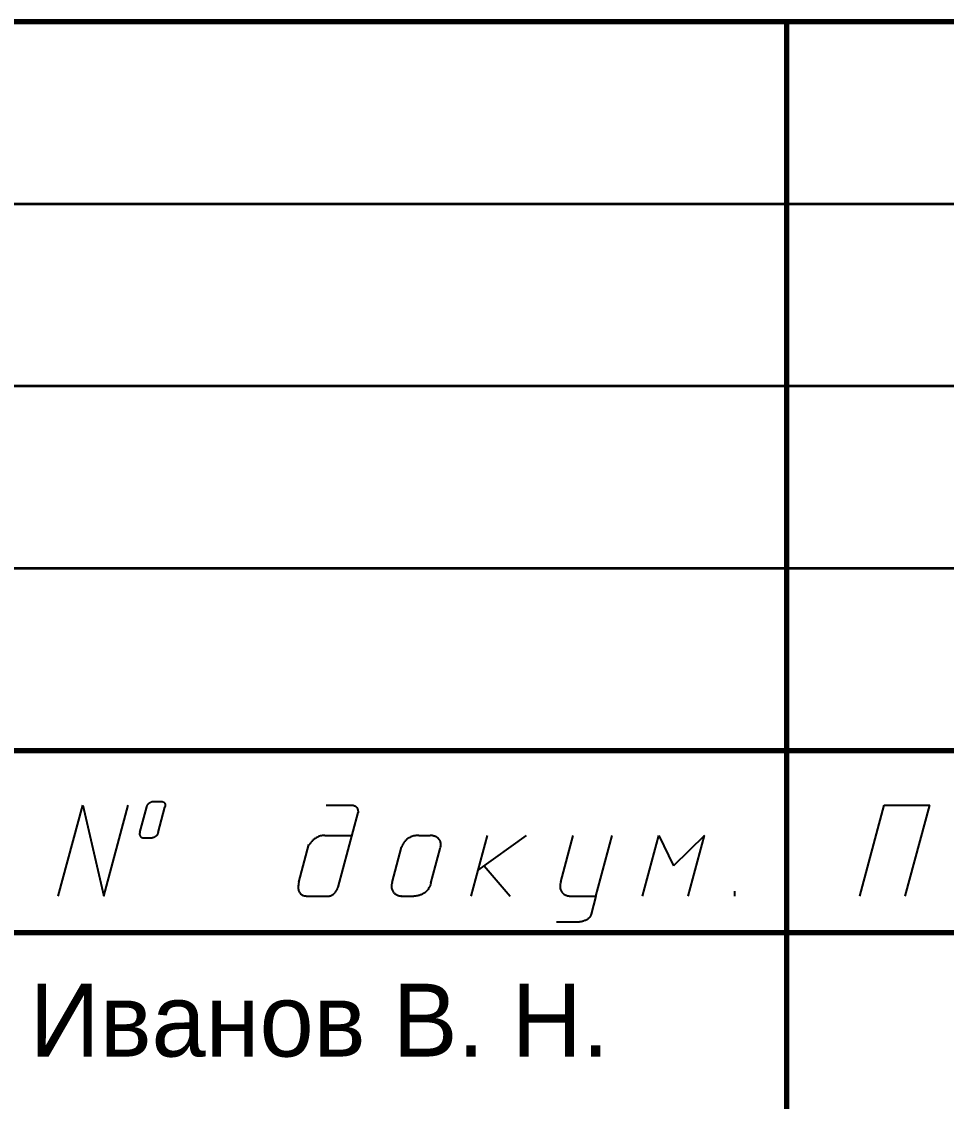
# Model space of a CAD drawing. Extents: x -103 to 643, y -127 to 210.
# Drawn here: x 86.33 to 124.41, y -59.68 to -15.23 of the extents above; entities that cross this region are included whole.
import ezdxf

# ---------------------------------------------------------------- set-up
doc = ezdxf.new("R2010")
doc.units = 0
doc.layers.get('0').update_dxf_attribs({"linetype": 'CONTINUOUS', "lineweight": 25})
doc.styles.add('cyrillic_ii', font='cyrillic_ii')

msp = doc.modelspace()

# ---------------------------------------------------------------- linework, layer by layer
at = {"lineweight": 70}
for p, q in [((57.841, -15.228), (335.341, -15.228)), ((117.841, -97.728), (117.841, -15.228)), ((57.841, -45.228), (155.341, -45.228)), ((57.841, -52.728), (155.341, -52.728))]:
    msp.add_line(p, q, dxfattribs=at)
at = {"lineweight": 35}
for p, q in [((57.841, -22.728), (155.341, -22.728)), ((57.841, -30.228), (155.341, -30.228)), ((57.841, -37.728), (155.341, -37.728))]:
    msp.add_line(p, q, dxfattribs=at)
at = {"linetype": 'CONTINUOUS', "lineweight": 25}
for p, q in [((87.841, -51.228), (88.846, -47.478)), ((88.846, -47.478), (89.716, -51.228)), ((89.716, -51.228), (90.721, -47.478)), ((91.201, -48.604), (91.482, -47.556)), ((91.482, -47.556), (91.488, -47.535)), ((91.488, -47.535), (91.495, -47.515)), ((91.495, -47.515), (91.503, -47.496)), ((91.503, -47.496), (91.512, -47.479)), ((91.512, -47.479), (91.522, -47.463)), ((91.522, -47.463), (91.532, -47.448)), ((91.532, -47.448), (91.543, -47.434)), ((91.543, -47.434), (91.554, -47.421)), ((91.554, -47.421), (91.565, -47.41)), ((91.565, -47.41), (91.577, -47.399)), ((91.577, -47.399), (91.589, -47.389)), ((91.589, -47.389), (91.601, -47.381)), ((91.601, -47.381), (91.613, -47.373)), ((91.613, -47.373), (91.625, -47.366)), ((91.625, -47.366), (91.637, -47.359)), ((91.637, -47.359), (91.649, -47.354)), ((91.649, -47.354), (91.661, -47.349)), ((91.661, -47.349), (91.672, -47.345)), ((91.672, -47.345), (91.682, -47.341)), ((91.682, -47.341), (91.693, -47.338)), ((91.693, -47.338), (91.702, -47.336)), ((91.702, -47.336), (91.711, -47.334)), ((91.711, -47.334), (91.719, -47.332)), ((91.719, -47.332), (91.727, -47.331)), ((91.727, -47.331), (91.733, -47.33)), ((91.733, -47.33), (91.739, -47.329)), ((91.739, -47.329), (91.743, -47.329)), ((91.743, -47.329), (91.747, -47.328)), ((91.747, -47.328), (91.749, -47.328)), ((91.749, -47.328), (91.75, -47.328)), ((91.75, -47.328), (91.749, -47.328)), ((91.749, -47.328), (92.083, -47.328)), ((92.083, -47.328), (92.102, -47.329)), ((92.102, -47.329), (92.12, -47.331)), ((92.12, -47.331), (92.136, -47.335)), ((92.136, -47.335), (92.151, -47.339)), ((92.151, -47.339), (92.164, -47.345)), ((92.164, -47.345), (92.177, -47.351)), ((92.177, -47.351), (92.187, -47.358)), ((92.187, -47.358), (92.197, -47.366)), ((92.197, -47.366), (92.205, -47.374)), ((92.205, -47.374), (92.213, -47.383)), ((92.213, -47.383), (92.219, -47.392)), ((92.219, -47.392), (92.225, -47.402)), ((92.225, -47.402), (92.229, -47.412)), ((92.229, -47.412), (92.233, -47.423)), ((92.231, -47.559), (92.23, -47.562)), ((92.232, -47.555), (92.231, -47.559)), ((92.233, -47.551), (92.232, -47.555)), ((92.233, -47.423), (92.236, -47.433)), ((92.234, -47.545), (92.233, -47.551)), ((92.235, -47.539), (92.234, -47.545)), ((92.237, -47.531), (92.235, -47.539)), ((92.236, -47.433), (92.238, -47.444)), ((92.238, -47.523), (92.237, -47.531)), ((92.238, -47.444), (92.239, -47.455)), ((92.239, -47.515), (92.238, -47.523)), ((92.239, -47.455), (92.24, -47.465)), ((92.24, -47.506), (92.239, -47.515)), ((92.24, -47.465), (92.241, -47.476)), ((92.241, -47.496), (92.24, -47.506)), ((92.241, -47.476), (92.241, -47.486)), ((92.241, -47.486), (92.241, -47.496)), ((98.867, -47.478), (99.886, -47.478)), ((99.886, -47.478), (99.921, -47.479)), ((99.921, -47.479), (99.954, -47.483)), ((99.954, -47.483), (99.983, -47.488)), ((99.983, -47.488), (100.011, -47.495)), ((100.011, -47.495), (100.035, -47.504)), ((100.035, -47.504), (100.057, -47.515)), ((100.057, -47.515), (100.077, -47.527)), ((100.077, -47.527), (100.095, -47.54)), ((100.095, -47.54), (100.11, -47.554)), ((100.11, -47.554), (100.124, -47.569)), ((120.841, -51.228), (121.846, -47.478)), ((121.846, -47.478), (123.721, -47.478)), ((122.716, -51.228), (123.721, -47.478)), ((91.949, -48.609), (92.23, -47.562)), ((99.36, -50.863), (100.185, -47.783)), ((100.124, -47.569), (100.136, -47.585)), ((100.136, -47.585), (100.146, -47.601)), ((100.146, -47.601), (100.155, -47.618)), ((100.155, -47.618), (100.162, -47.635)), ((100.162, -47.635), (100.168, -47.652)), ((100.168, -47.652), (100.173, -47.668)), ((100.173, -47.668), (100.177, -47.685)), ((100.177, -47.685), (100.179, -47.7)), ((100.179, -47.7), (100.181, -47.716)), ((100.181, -47.716), (100.183, -47.73)), ((100.183, -47.783), (100.182, -47.788)), ((100.182, -47.788), (100.182, -47.792)), ((100.182, -47.792), (100.182, -47.793)), ((100.182, -47.793), (100.183, -47.792)), ((100.183, -47.73), (100.183, -47.743)), ((100.183, -47.743), (100.183, -47.755)), ((100.183, -47.755), (100.183, -47.766)), ((100.183, -47.766), (100.183, -47.775)), ((100.183, -47.775), (100.183, -47.783)), ((100.183, -47.792), (100.184, -47.789)), ((100.184, -47.789), (100.185, -47.783)), ((91.191, -48.663), (91.19, -48.68)), ((91.19, -48.68), (91.191, -48.696)), ((91.192, -48.645), (91.191, -48.663)), ((91.191, -48.696), (91.193, -48.711)), ((91.196, -48.625), (91.192, -48.645)), ((91.193, -48.711), (91.196, -48.724)), ((91.201, -48.604), (91.196, -48.625)), ((91.196, -48.724), (91.201, -48.737)), ((91.201, -48.737), (91.206, -48.748)), ((91.206, -48.748), (91.212, -48.758)), ((91.212, -48.758), (91.218, -48.768)), ((91.218, -48.768), (91.226, -48.777)), ((91.226, -48.777), (91.234, -48.784)), ((91.234, -48.784), (91.242, -48.791)), ((91.242, -48.791), (91.25, -48.797)), ((91.25, -48.797), (91.259, -48.803)), ((91.259, -48.803), (91.268, -48.807)), ((91.268, -48.807), (91.277, -48.812)), ((91.277, -48.812), (91.286, -48.815)), ((91.286, -48.815), (91.295, -48.818)), ((91.295, -48.818), (91.303, -48.821)), ((91.303, -48.821), (91.311, -48.823)), ((91.311, -48.823), (91.319, -48.824)), ((91.319, -48.824), (91.326, -48.825)), ((91.326, -48.825), (91.332, -48.826)), ((91.332, -48.826), (91.338, -48.827)), ((91.338, -48.827), (91.342, -48.828)), ((91.342, -48.828), (91.346, -48.828)), ((91.346, -48.828), (91.349, -48.828)), ((91.349, -48.828), (91.35, -48.828)), ((91.35, -48.828), (91.351, -48.828)), ((91.351, -48.828), (91.702, -48.828)), ((91.703, -48.828), (91.702, -48.828)), ((91.705, -48.828), (91.703, -48.828)), ((91.707, -48.828), (91.705, -48.828)), ((91.711, -48.828), (91.707, -48.828)), ((91.716, -48.827), (91.711, -48.828)), ((91.722, -48.826), (91.716, -48.827)), ((91.728, -48.826), (91.722, -48.826)), ((91.735, -48.824), (91.728, -48.826)), ((91.743, -48.823), (91.735, -48.824)), ((91.751, -48.821), (91.743, -48.823)), ((91.76, -48.818), (91.751, -48.821)), ((91.769, -48.815), (91.76, -48.818)), ((91.779, -48.812), (91.769, -48.815)), ((91.789, -48.808), (91.779, -48.812)), ((91.799, -48.803), (91.789, -48.808)), ((91.81, -48.798), (91.799, -48.803)), ((91.82, -48.792), (91.81, -48.798)), ((91.831, -48.785), (91.82, -48.792)), ((91.842, -48.778), (91.831, -48.785)), ((91.853, -48.769), (91.842, -48.778)), ((91.863, -48.76), (91.853, -48.769)), ((91.874, -48.75), (91.863, -48.76)), ((91.884, -48.739), (91.874, -48.75)), ((91.894, -48.726), (91.884, -48.739)), ((91.903, -48.713), (91.894, -48.726)), ((91.912, -48.699), (91.903, -48.713)), ((91.921, -48.683), (91.912, -48.699)), ((91.929, -48.667), (91.921, -48.683)), ((91.937, -48.649), (91.929, -48.667)), ((91.943, -48.63), (91.937, -48.649)), ((91.949, -48.609), (91.943, -48.63)), ((98.365, -48.891), (98.34, -48.913)), ((98.393, -48.87), (98.365, -48.891)), ((98.422, -48.849), (98.393, -48.87)), ((98.453, -48.829), (98.422, -48.849)), ((98.485, -48.811), (98.453, -48.829)), ((98.52, -48.793), (98.485, -48.811)), ((98.557, -48.777), (98.52, -48.793)), ((98.595, -48.763), (98.557, -48.777)), ((98.636, -48.751), (98.595, -48.763)), ((98.678, -48.741), (98.636, -48.751)), ((98.723, -48.734), (98.678, -48.741)), ((98.77, -48.73), (98.723, -48.734)), ((98.819, -48.728), (98.77, -48.73)), ((98.819, -48.728), (99.932, -48.728)), ((102.196, -48.888), (102.17, -48.91)), ((102.224, -48.866), (102.196, -48.888)), ((102.254, -48.846), (102.224, -48.866)), ((102.286, -48.826), (102.254, -48.846)), ((102.321, -48.807), (102.286, -48.826)), ((102.358, -48.791), (102.321, -48.807)), ((102.397, -48.775), (102.358, -48.791)), ((102.439, -48.762), (102.397, -48.775)), ((102.483, -48.75), (102.439, -48.762)), ((102.529, -48.741), (102.483, -48.75)), ((102.579, -48.734), (102.529, -48.741)), ((102.631, -48.73), (102.579, -48.734)), ((102.685, -48.728), (102.631, -48.73)), ((102.685, -48.728), (103.154, -48.728)), ((103.155, -48.728), (103.154, -48.728)), ((103.16, -48.728), (103.155, -48.728)), ((103.167, -48.729), (103.16, -48.728)), ((103.177, -48.729), (103.167, -48.729)), ((103.19, -48.73), (103.177, -48.729)), ((103.205, -48.732), (103.19, -48.73)), ((103.222, -48.734), (103.205, -48.732)), ((103.241, -48.737), (103.222, -48.734)), ((103.261, -48.741), (103.241, -48.737)), ((103.283, -48.746), (103.261, -48.741)), ((103.305, -48.752), (103.283, -48.746)), ((103.329, -48.759), (103.305, -48.752)), ((103.353, -48.768), (103.329, -48.759)), ((103.377, -48.778), (103.353, -48.768)), ((103.401, -48.789), (103.377, -48.778)), ((103.424, -48.802), (103.401, -48.789)), ((103.448, -48.817), (103.424, -48.802)), ((103.47, -48.834), (103.448, -48.817)), ((103.491, -48.853), (103.47, -48.834)), ((103.511, -48.873), (103.491, -48.853)), ((103.53, -48.896), (103.511, -48.873)), ((104.842, -51.228), (105.512, -48.728)), ((105.129, -50.157), (107.12, -48.728)), ((108.53, -50.632), (109.04, -48.728)), ((109.979, -51.228), (110.648, -48.728)), ((111.898, -51.228), (112.568, -48.728)), ((111.898, -51.228), (112.568, -48.728)), ((112.568, -48.728), (113.171, -49.978)), ((114.443, -48.728), (113.171, -49.978)), ((113.773, -51.228), (114.443, -48.728)), ((97.75, -50.651), (98.164, -49.108)), ((98.159, -49.126), (98.161, -49.119)), ((98.159, -49.13), (98.159, -49.126)), ((98.161, -49.13), (98.159, -49.13)), ((98.161, -49.119), (98.164, -49.108)), ((98.163, -49.127), (98.161, -49.13)), ((98.168, -49.121), (98.163, -49.127)), ((98.173, -49.113), (98.168, -49.121)), ((98.18, -49.102), (98.173, -49.113)), ((98.189, -49.089), (98.18, -49.102)), ((98.199, -49.074), (98.189, -49.089)), ((98.211, -49.057), (98.199, -49.074)), ((98.225, -49.039), (98.211, -49.057)), ((98.24, -49.02), (98.225, -49.039)), ((98.256, -49), (98.24, -49.02)), ((98.275, -48.979), (98.256, -49)), ((98.295, -48.957), (98.275, -48.979)), ((98.317, -48.935), (98.295, -48.957)), ((98.34, -48.913), (98.317, -48.935)), ((101.588, -50.66), (101.976, -49.21)), ((101.977, -49.208), (101.976, -49.21)), ((101.978, -49.203), (101.977, -49.208)), ((101.981, -49.196), (101.978, -49.203)), ((101.984, -49.186), (101.981, -49.196)), ((101.988, -49.174), (101.984, -49.186)), ((101.994, -49.161), (101.988, -49.174)), ((102, -49.145), (101.994, -49.161)), ((102.008, -49.128), (102, -49.145)), ((102.017, -49.109), (102.008, -49.128)), ((102.028, -49.09), (102.017, -49.109)), ((102.04, -49.069), (102.028, -49.09)), ((102.053, -49.047), (102.04, -49.069)), ((102.069, -49.025), (102.053, -49.047)), ((102.085, -49.002), (102.069, -49.025)), ((102.104, -48.979), (102.085, -49.002)), ((102.124, -48.956), (102.104, -48.979)), ((102.146, -48.933), (102.124, -48.956)), ((102.17, -48.91), (102.146, -48.933)), ((103.186, -50.699), (103.569, -49.269)), ((103.546, -48.921), (103.53, -48.896)), ((103.561, -48.949), (103.546, -48.921)), ((103.573, -48.979), (103.561, -48.949)), ((103.569, -49.269), (103.581, -49.218)), ((103.582, -49.012), (103.573, -48.979)), ((103.581, -49.218), (103.588, -49.171)), ((103.589, -49.047), (103.582, -49.012)), ((103.588, -49.171), (103.592, -49.127)), ((103.592, -49.085), (103.589, -49.047)), ((103.592, -49.127), (103.592, -49.085)), ((105.379, -49.978), (106.45, -51.228)), ((97.75, -50.651), (97.737, -50.705)), ((101.588, -50.66), (101.575, -50.713)), ((108.53, -50.632), (108.517, -50.688)), ((97.721, -50.803), (97.718, -50.847)), ((97.718, -50.847), (97.718, -50.888)), ((97.718, -50.888), (97.721, -50.926)), ((97.727, -50.756), (97.721, -50.803)), ((97.721, -50.926), (97.726, -50.96)), ((97.726, -50.96), (97.734, -50.993)), ((97.737, -50.705), (97.727, -50.756)), ((97.734, -50.993), (97.743, -51.022)), ((97.743, -51.022), (97.755, -51.049)), ((97.755, -51.049), (97.769, -51.073)), ((97.769, -51.073), (97.785, -51.095)), ((97.785, -51.095), (97.802, -51.115)), ((97.802, -51.115), (97.82, -51.133)), ((99.188, -51.129), (99.206, -51.112)), ((99.206, -51.112), (99.223, -51.094)), ((99.223, -51.094), (99.24, -51.075)), ((99.24, -51.075), (99.255, -51.057)), ((99.255, -51.057), (99.269, -51.038)), ((99.269, -51.038), (99.281, -51.019)), ((99.281, -51.019), (99.293, -51)), ((99.293, -51), (99.304, -50.982)), ((99.304, -50.982), (99.314, -50.965)), ((99.314, -50.965), (99.323, -50.948)), ((99.323, -50.948), (99.331, -50.932)), ((99.331, -50.932), (99.338, -50.917)), ((99.338, -50.917), (99.344, -50.904)), ((99.344, -50.904), (99.349, -50.892)), ((99.349, -50.892), (99.353, -50.881)), ((99.353, -50.881), (99.356, -50.873)), ((99.356, -50.873), (99.359, -50.866)), ((99.359, -50.866), (99.36, -50.862)), ((99.36, -50.862), (99.361, -50.86)), ((99.361, -50.86), (99.36, -50.863)), ((99.361, -50.86), (99.361, -50.86)), ((101.567, -50.763), (101.563, -50.81)), ((101.563, -50.81), (101.563, -50.853)), ((101.563, -50.853), (101.567, -50.893)), ((101.575, -50.713), (101.567, -50.763)), ((101.567, -50.893), (101.573, -50.93)), ((101.573, -50.93), (101.583, -50.965)), ((101.583, -50.965), (101.596, -50.996)), ((101.596, -50.996), (101.61, -51.025)), ((101.61, -51.025), (101.627, -51.052)), ((101.627, -51.052), (101.646, -51.076)), ((101.646, -51.076), (101.666, -51.097)), ((101.666, -51.097), (101.688, -51.117)), ((102.901, -51.106), (102.871, -51.124)), ((102.93, -51.086), (102.901, -51.106)), ((102.959, -51.064), (102.93, -51.086)), ((102.987, -51.039), (102.959, -51.064)), ((103.015, -51.012), (102.987, -51.039)), ((103.042, -50.982), (103.015, -51.012)), ((103.067, -50.95), (103.042, -50.982)), ((103.091, -50.916), (103.067, -50.95)), ((103.114, -50.878), (103.091, -50.916)), ((103.135, -50.838), (103.114, -50.878)), ((103.154, -50.795), (103.135, -50.838)), ((103.171, -50.748), (103.154, -50.795)), ((103.186, -50.699), (103.171, -50.748)), ((108.503, -50.789), (108.502, -50.834)), ((108.502, -50.834), (108.504, -50.876)), ((108.508, -50.74), (108.503, -50.789)), ((108.504, -50.876), (108.51, -50.915)), ((108.517, -50.688), (108.508, -50.74)), ((108.51, -50.915), (108.518, -50.951)), ((108.518, -50.951), (108.529, -50.985)), ((108.529, -50.985), (108.543, -51.015)), ((108.543, -51.015), (108.559, -51.043)), ((108.559, -51.043), (108.577, -51.068)), ((108.577, -51.068), (108.597, -51.091)), ((108.597, -51.091), (108.617, -51.111)), ((108.617, -51.111), (108.64, -51.13)), ((115.693, -51.228), (115.693, -51.02)), ((97.82, -51.133), (97.84, -51.149)), ((97.84, -51.149), (97.86, -51.163)), ((97.86, -51.163), (97.881, -51.175)), ((97.881, -51.175), (97.903, -51.186)), ((97.903, -51.186), (97.925, -51.195)), ((97.925, -51.195), (97.947, -51.202)), ((97.947, -51.202), (97.97, -51.209)), ((97.97, -51.209), (97.992, -51.214)), ((97.992, -51.214), (98.014, -51.218)), ((98.014, -51.218), (98.035, -51.221)), ((98.035, -51.221), (98.056, -51.224)), ((98.056, -51.224), (98.076, -51.226)), ((98.076, -51.226), (98.094, -51.227)), ((98.094, -51.227), (98.112, -51.228)), ((98.112, -51.228), (98.127, -51.228)), ((98.127, -51.228), (98.142, -51.228)), ((98.142, -51.228), (98.154, -51.228)), ((98.154, -51.228), (98.937, -51.228)), ((98.937, -51.228), (98.968, -51.227)), ((98.968, -51.227), (98.997, -51.223)), ((98.997, -51.223), (99.025, -51.217)), ((99.025, -51.217), (99.052, -51.209)), ((99.052, -51.209), (99.078, -51.2)), ((99.078, -51.2), (99.102, -51.188)), ((99.102, -51.188), (99.125, -51.175)), ((99.125, -51.175), (99.147, -51.161)), ((99.147, -51.161), (99.168, -51.145)), ((99.168, -51.145), (99.188, -51.129)), ((101.688, -51.117), (101.71, -51.134)), ((101.71, -51.134), (101.734, -51.15)), ((101.734, -51.15), (101.757, -51.164)), ((101.757, -51.164), (101.781, -51.176)), ((101.781, -51.176), (101.804, -51.186)), ((101.804, -51.186), (101.828, -51.195)), ((101.828, -51.195), (101.85, -51.203)), ((101.85, -51.203), (101.871, -51.209)), ((101.871, -51.209), (101.891, -51.214)), ((101.891, -51.214), (101.91, -51.218)), ((101.91, -51.218), (101.926, -51.221)), ((101.926, -51.221), (101.94, -51.224)), ((101.94, -51.224), (101.952, -51.226)), ((101.952, -51.226), (101.961, -51.227)), ((101.961, -51.227), (101.967, -51.228)), ((101.969, -51.228), (101.964, -51.228)), ((101.964, -51.228), (102.482, -51.228)), ((101.967, -51.228), (101.97, -51.228)), ((101.97, -51.228), (101.969, -51.228)), ((102.488, -51.228), (102.482, -51.228)), ((102.496, -51.228), (102.488, -51.228)), ((102.507, -51.228), (102.496, -51.228)), ((102.52, -51.227), (102.507, -51.228)), ((102.536, -51.226), (102.52, -51.227)), ((102.554, -51.224), (102.536, -51.226)), ((102.574, -51.222), (102.554, -51.224)), ((102.595, -51.219), (102.574, -51.222)), ((102.618, -51.215), (102.595, -51.219)), ((102.643, -51.21), (102.618, -51.215)), ((102.669, -51.204), (102.643, -51.21)), ((102.696, -51.197), (102.669, -51.204)), ((102.724, -51.189), (102.696, -51.197)), ((102.752, -51.179), (102.724, -51.189)), ((102.781, -51.168), (102.752, -51.179)), ((102.811, -51.155), (102.781, -51.168)), ((102.841, -51.141), (102.811, -51.155)), ((102.871, -51.124), (102.841, -51.141)), ((108.64, -51.13), (108.663, -51.146)), ((108.663, -51.146), (108.686, -51.16)), ((108.686, -51.16), (108.71, -51.173)), ((108.71, -51.173), (108.734, -51.184)), ((108.734, -51.184), (108.758, -51.193)), ((108.758, -51.193), (108.782, -51.201)), ((108.782, -51.201), (108.805, -51.208)), ((108.805, -51.208), (108.826, -51.213)), ((108.826, -51.213), (108.847, -51.218)), ((108.847, -51.218), (108.866, -51.221)), ((108.866, -51.221), (108.884, -51.224)), ((108.884, -51.224), (108.899, -51.226)), ((108.899, -51.226), (108.913, -51.227)), ((108.913, -51.227), (108.924, -51.227)), ((108.924, -51.227), (108.932, -51.228)), ((108.932, -51.228), (108.937, -51.228)), ((108.937, -51.228), (108.938, -51.228)), ((108.938, -51.228), (109.979, -51.228)), ((109.979, -51.228), (109.778, -51.975)), ((109.778, -51.975), (109.769, -52.005)), ((109.215, -52.299), (108.354, -52.299)), ((109.216, -52.299), (109.215, -52.299)), ((109.22, -52.299), (109.216, -52.299)), ((109.227, -52.299), (109.22, -52.299)), ((109.236, -52.298), (109.227, -52.299)), ((109.248, -52.297), (109.236, -52.298)), ((109.261, -52.296), (109.248, -52.297)), ((109.277, -52.295), (109.261, -52.296)), ((109.294, -52.293), (109.277, -52.295)), ((109.313, -52.291), (109.294, -52.293)), ((109.334, -52.288), (109.313, -52.291)), ((109.355, -52.284), (109.334, -52.288)), ((109.378, -52.28), (109.355, -52.284)), ((109.402, -52.275), (109.378, -52.28)), ((109.426, -52.269), (109.402, -52.275)), ((109.451, -52.262), (109.426, -52.269)), ((109.476, -52.254), (109.451, -52.262)), ((109.501, -52.245), (109.476, -52.254)), ((109.527, -52.235), (109.501, -52.245)), ((109.552, -52.224), (109.527, -52.235)), ((109.577, -52.212), (109.552, -52.224)), ((109.601, -52.198), (109.577, -52.212)), ((109.625, -52.183), (109.601, -52.198)), ((109.648, -52.166), (109.625, -52.183)), ((109.67, -52.148), (109.648, -52.166)), ((109.69, -52.129), (109.67, -52.148)), ((109.71, -52.107), (109.69, -52.129)), ((109.727, -52.085), (109.71, -52.107)), ((109.743, -52.06), (109.727, -52.085)), ((109.757, -52.033), (109.743, -52.06)), ((109.769, -52.005), (109.757, -52.033))]:
    msp.add_line(p, q, dxfattribs=at)

# ---------------------------------------------------------------- texts
at = {"insert": (86.667, -54.83), "char_height": 3, "width": 25.66667, "attachment_point": 1, "style": 'cyrillic_ii'}
msp.add_mtext('Иванов В. Н.', dxfattribs=at)

doc.saveas('drawing.dxf')
